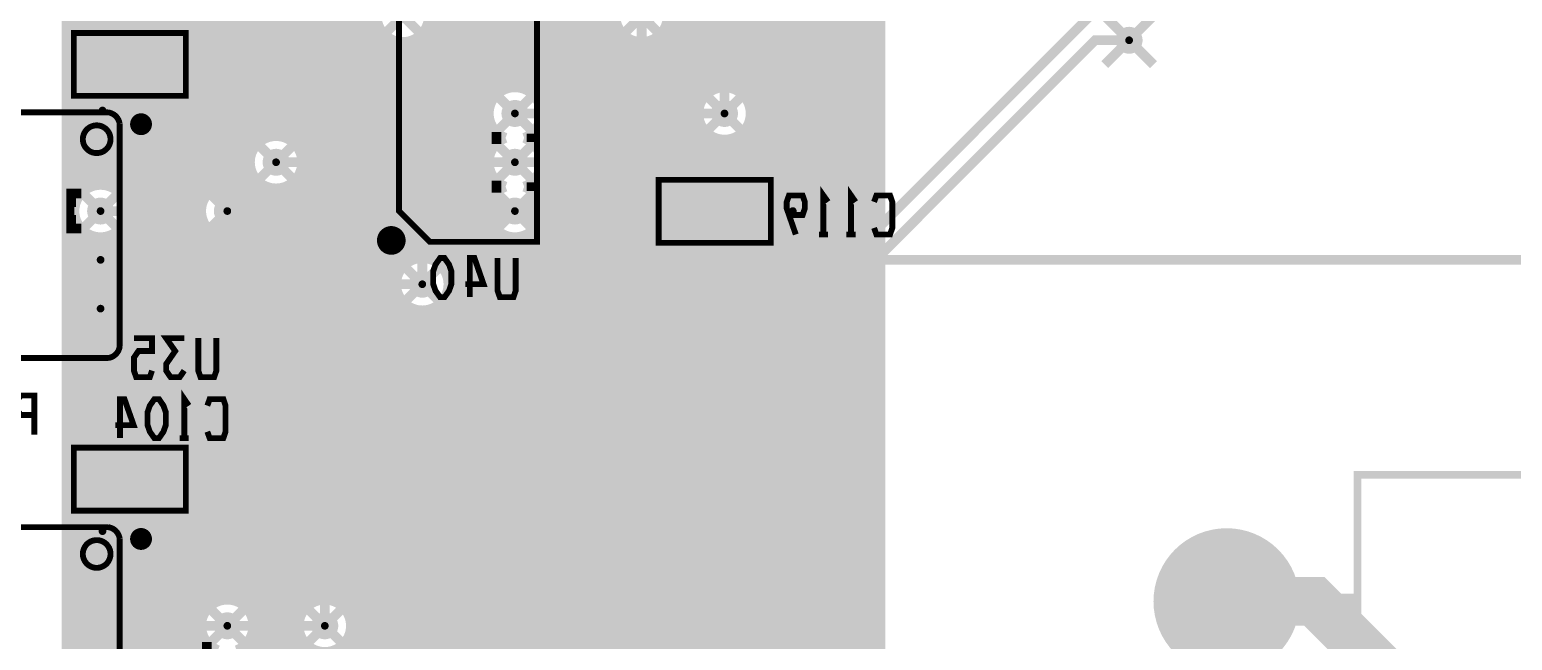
# Model space of a CAD drawing. Extents: x -20 to 155, y -92 to 168.
# Drawn here: x 39.3 to 77.93, y 64.39 to 80.29 of the extents above; entities that cross this region are included whole.
import ezdxf

# ---------------------------------------------------------------- set-up
doc = ezdxf.new("R2010")
doc.units = 0
doc.header["$MEASUREMENT"] = 0
doc.layers.get('0').update_dxf_attribs({"linetype": 'CONTINUOUS'})
for name, color, linetype in [('25-334-1_BOT', 7, 'CONTINUOUS'), ('25-334-1_DRD', 7, 'CONTINUOUS'), ('25-334-1_DRL', 2, 'CONTINUOUS'), ('25-334-1_IN1', 4, 'CONTINUOUS'), ('25-334-1_IN2', 3, 'CONTINUOUS'), ('25-334-1_SMB', 5, 'CONTINUOUS'), ('25-334-1_SMT', 10, 'CONTINUOUS'), ('25-334-1_SPB', 14, 'CONTINUOUS'), ('25-334-1_SSB', 12, 'CONTINUOUS'), ('25-334-1_TOP', 13, 'CONTINUOUS'), ('THRUHOLE_TAP', 7, 'CONTINUOUS')]:
    doc.layers.add(name, color=color, linetype=linetype)

# ---------------------------------------------------------------- blocks, each defined once
blk = doc.blocks.new('RECTANGLE_4')
blk.add_solid([(0.4064, 0.4826), (0.4064, -0.4826), (-0.4064, 0.4826), (-0.4064, -0.4826)])
blk = doc.blocks.new('ROUND_27')
at = {"const_width": 1.905}
blk.add_lwpolyline([(-0.9525, 0, 1), (0.9525, 0, 1)], format="xyb", close=True, dxfattribs=at)
blk = doc.blocks.new('ROUND_39')
at = {"const_width": 0.35052}
blk.add_lwpolyline([(-0.17526, 0, 1), (0.17526, 0, 1)], format="xyb", close=True, dxfattribs=at)
blk = doc.blocks.new('ROUND_42')
at = {"const_width": 0.35052}
blk.add_lwpolyline([(-0.17526, 0, 1), (0.17526, 0, 1)], format="xyb", close=True, dxfattribs=at)
blk = doc.blocks.new('OBLONG_63')
at = {"const_width": 0.65024}
blk.add_lwpolyline([(0.50038, 0), (-0.50038, 0)], dxfattribs=at)
at = {"const_width": 0.32512}
for points in [[(-0.66294, 0, 1), (-0.33782, 0, 1)], [(0.33782, 0, 1), (0.66294, 0, 1)]]:
    blk.add_lwpolyline(points, format="xyb", close=True, dxfattribs=at)
blk = doc.blocks.new('RECTANGLE_66')
blk.add_solid([(0.72517, 0.32512), (0.72517, -0.32512), (-0.72517, 0.32512), (-0.72517, -0.32512)])
blk = doc.blocks.new('ROUND_75')
at = {"const_width": 0.54991}
blk.add_lwpolyline([(-0.274954, 0, 1), (0.274954, 0, 1)], format="xyb", close=True, dxfattribs=at)
blk = doc.blocks.new('ROUND_84')
at = {"const_width": 0.10033}
blk.add_lwpolyline([(-0.050164, 0, 1), (0.050164, 0, 1)], format="xyb", close=True, dxfattribs=at)
blk = doc.blocks.new('ROUND_85')
at = {"const_width": 0.10033}
blk.add_lwpolyline([(-0.050164, 0, 1), (0.050164, 0, 1)], format="xyb", close=True, dxfattribs=at)
blk = doc.blocks.new('ROUND_38')
at = {"const_width": 0.35052}
blk.add_lwpolyline([(-0.17526, 0, 1), (0.17526, 0, 1)], format="xyb", close=True, dxfattribs=at)
blk = doc.blocks.new('ROUND_35')
at = {"const_width": 0.10033}
blk.add_lwpolyline([(-0.050164, 0, 1), (0.050164, 0, 1)], format="xyb", close=True, dxfattribs=at)

msp = doc.modelspace()

# ---------------------------------------------------------------- linework, layer by layer
at = {"layer": '25-334-1_BOT'}
for points, const_width in [([(56.4388, 99.06), (57.4548, 100.076), (58.42, 100.076), (58.674, 99.822), (58.674, 85.852), (57.404, 84.582), (57.404, 78.105)], 0.254), ([(47.625, 75.565), (48.387, 75.565), (49.784, 76.962), (49.784, 83.312), (51.562, 85.09), (51.562, 91.948), (53.0479, 93.4339), (54.22392, 93.4339)], 0.254), ([(55.245, 45.29074), (55.245, 46.99), (53.848, 48.387), (53.848, 52.197), (57.15, 55.499), (57.15, 70.866), (67.945, 81.661), (67.945, 92.6338)], 0.254), ([(42.6212, 79.375), (44.45, 79.375), (44.45, 89.535), (42.545, 89.535)], 0.635), ([(56.4388, 89.535), (56.4388, 86.741), (56.4388, 75.565)], 0.635), ([(47.625, 78.105), (46.355, 78.105), (45.72, 78.74), (45.72, 88.265)], 0.254), ([(56.4388, 75.565), (56.4388, 86.741), (56.388, 86.6902), (56.388, 86.741)], 0.635), ([(46.736, 85.725), (46.355, 85.344), (46.355, 79.629), (46.609, 79.375), (47.625, 79.375)], 0.254), ([(49.53, 73.66), (49.53, 74.422), (50.546, 75.438), (50.546, 82.042)], 0.254), ([(53.721, 76.835), (54.483, 76.835), (55.245, 77.597), (55.245, 80.645), (53.721, 80.645)], 0.254), ([(61.595, 51.9938), (62.611, 53.0098), (62.611, 53.848), (58.039, 58.42), (58.039, 70.993), (67.056, 80.01), (67.945, 80.01)], 0.254), ([(41.1988, 79.375), (41.1988, 78.1812)], 0.635), ([(41.1988, 78.1812), (41.1988, 79.375)], 0.635), ([(42.6212, 79.375), (42.6212, 76.9112), (42.545, 76.835)], 0.635), ([(53.721, 79.375), (51.689, 79.375), (51.181, 78.867), (51.181, 74.168), (46.99, 69.977), (46.99, 64.77)], 0.254), ([(51.943, 78.105), (53.721, 78.105)], 0.254), ([(42.545, 76.835), (44.323, 76.835), (44.45, 76.708), (44.45, 75.565), (44.45, 68.58), (42.6212, 68.58)], 0.635), ([(45.72, 76.835), (47.625, 76.835)], 0.254), ([(53.721, 76.835), (51.943, 76.835)], 0.254), ([(44.45, 75.565), (44.45, 68.58), (42.6212, 68.58)], 0.635), ([(53.721, 75.565), (51.943, 75.565)], 0.635), ([(56.4388, 75.565), (53.721, 75.565)], 0.635), ([(42.545, 75.565), (41.148, 75.565)], 0.254), ([(59.182, 75.565), (57.8612, 75.565)], 0.254), ([(42.545, 74.295), (41.148, 74.295)], 0.635), ([(41.148, 74.295), (42.545, 74.295)], 0.635), ([(41.148, 73.025), (42.545, 73.025)], 0.635), ([(41.148, 73.025), (42.545, 73.025)], 0.635), ([(41.1988, 67.2338), (41.1988, 68.58)], 0.635), ([(41.1988, 68.58), (41.1988, 67.2338)], 0.635), ([(42.6212, 68.58), (42.6212, 66.1162), (42.545, 66.04)], 0.635), ([(42.545, 66.04), (45.7962, 66.04), (45.7962, 59.055)], 0.635), ([(74.295, 58.801), (74.295, 63.881), (72.771, 65.405), (70.485, 65.405)], 1.27), ([(44.45, 64.77), (42.545, 64.77)], 0.254)]:
    msp.add_lwpolyline(points, dxfattribs=dict(at, const_width=const_width))
at = {"layer": '25-334-1_DRD', "const_width": 0.254}
for points in [[(49.657, 81.28), (48.387, 80.01)], [(49.657, 80.01), (48.387, 81.28)], [(55.88, 81.28), (54.61, 80.01)], [(55.88, 80.01), (54.61, 81.28)], [(68.58, 80.645), (67.31, 79.375)], [(68.58, 79.375), (67.31, 80.645)], [(41.8338, 78.8162), (40.5638, 77.5462)], [(41.8338, 77.5462), (40.5638, 78.8162)], [(41.8338, 78.8162), (40.5638, 77.5462)], [(41.8338, 77.5462), (40.5638, 78.8162)], [(52.578, 78.74), (51.308, 77.47)], [(52.578, 77.47), (51.308, 78.74)], [(58.039, 78.74), (56.769, 77.47)], [(58.039, 77.47), (56.769, 78.74)], [(46.355, 77.47), (45.085, 76.2)], [(46.355, 76.2), (45.085, 77.47)], [(52.578, 77.47), (51.308, 76.2)], [(52.578, 76.2), (51.308, 77.47)], [(41.783, 76.2), (40.513, 74.93)], [(41.783, 74.93), (40.513, 76.2)], [(45.085, 76.2), (43.815, 74.93)], [(45.085, 74.93), (43.815, 76.2)], [(52.578, 76.2), (51.308, 74.93)], [(52.578, 74.93), (51.308, 76.2)], [(59.817, 76.2), (58.547, 74.93)], [(59.817, 74.93), (58.547, 76.2)], [(41.783, 74.93), (40.513, 73.66)], [(41.783, 73.66), (40.513, 74.93)], [(41.783, 74.93), (40.513, 73.66)], [(41.783, 73.66), (40.513, 74.93)], [(50.165, 74.295), (48.895, 73.025)], [(50.165, 73.025), (48.895, 74.295)], [(41.783, 73.66), (40.513, 72.39)], [(41.783, 72.39), (40.513, 73.66)], [(41.783, 73.66), (40.513, 72.39)], [(41.783, 72.39), (40.513, 73.66)], [(41.8338, 67.8688), (40.5638, 66.5988)], [(41.8338, 66.5988), (40.5638, 67.8688)], [(41.8338, 67.8688), (40.5638, 66.5988)], [(41.8338, 66.5988), (40.5638, 67.8688)], [(69.85, 66.04), (69.85, 64.77)], [(71.12, 66.04), (69.85, 66.04)], [(71.12, 66.04), (69.85, 64.77)], [(71.12, 64.77), (69.85, 66.04)], [(71.12, 64.77), (71.12, 66.04)], [(45.085, 65.405), (43.815, 64.135)], [(45.085, 64.135), (43.815, 65.405)], [(47.625, 65.405), (46.355, 64.135)], [(47.625, 64.135), (46.355, 65.405)], [(69.85, 64.77), (71.12, 64.77)]]:
    msp.add_lwpolyline(points, dxfattribs=at)
at = {"layer": '25-334-1_IN2', "const_width": 0.254}
for points in [[(41.8592, 149.733), (41.8592, 51.943)], [(42.0878, 149.733), (42.0878, 51.943)], [(42.3164, 149.733), (42.3164, 51.943)], [(43.9166, 149.733), (43.9166, 75.98664)], [(44.1452, 149.733), (44.1452, 76.17206)], [(44.3738, 149.733), (44.3738, 76.24064)], [(44.6024, 149.733), (44.6024, 76.22794)], [(47.8028, 149.733), (47.8028, 56.77408)], [(48.0314, 149.733), (48.0314, 51.943)], [(48.26, 149.733), (48.26, 51.943)], [(44.831, 145.17116), (44.831, 76.12888)], [(42.545, 126.75616), (42.545, 51.943)], [(40.259, 126.43612), (40.259, 51.943)], [(42.7736, 126.4539), (42.7736, 51.943)], [(43.0022, 126.34214), (43.0022, 51.943)], [(43.2308, 126.32182), (43.2308, 51.943)], [(43.4594, 126.38024), (43.4594, 51.943)], [(43.688, 126.54788), (43.688, 51.943)], [(51.2318, 123.81484), (51.2318, 51.943)], [(58.547, 123.78182), (58.547, 56.54802)], [(53.0606, 122.5169), (53.0606, 51.943)], [(60.3758, 121.69902), (60.3758, 47.1932)], [(60.6044, 121.46788), (60.6044, 46.9646)], [(60.833, 121.37898), (60.833, 46.736)], [(61.0616, 121.3739), (61.0616, 46.5074)], [(61.2902, 115.68938), (61.2902, 46.2788)], [(57.1754, 113.74374), (57.1754, 78.74508)], [(57.404, 113.48212), (57.404, 78.78572)], [(58.3184, 113.62436), (58.3184, 56.55056)], [(57.6326, 113.38306), (57.6326, 78.74508)], [(57.8612, 113.37036), (57.8612, 78.60792)], [(58.0898, 113.43894), (58.0898, 56.47436)], [(53.2892, 110.57636), (53.2892, 51.943)], [(53.5178, 110.20044), (53.5178, 51.943)], [(53.7464, 109.98454), (53.7464, 51.943)], [(53.975, 109.8423), (53.975, 51.943)], [(54.2036, 109.7534), (54.2036, 51.943)], [(54.4322, 109.70514), (54.4322, 51.943)], [(60.1472, 107.60202), (60.1472, 47.4218)], [(47.5742, 96.93402), (47.5742, 65.11798)], [(52.832, 90.98788), (52.832, 51.943)], [(40.4876, 88.10244), (40.4876, 75.72502)], [(45.0596, 88.10244), (45.0596, 76.99502)], [(40.7162, 87.73922), (40.7162, 76.09078)], [(40.9448, 87.61476), (40.9448, 76.2127)], [(41.1734, 87.58428), (41.1734, 76.24318)], [(41.402, 87.63508), (41.402, 76.19492)], [(41.6306, 87.78494), (41.6306, 76.04252)], [(45.2882, 87.73922), (45.2882, 77.36078)], [(45.5168, 87.61476), (45.5168, 77.4827)], [(45.7454, 87.58428), (45.7454, 77.51318)], [(45.974, 87.63508), (45.974, 77.46492)], [(56.0324, 86.16188), (56.0324, 49.911)], [(56.261, 86.07298), (56.261, 49.911)], [(56.4896, 86.0679), (56.4896, 49.911)], [(56.7182, 86.14664), (56.7182, 49.911)], [(56.9468, 86.35238), (56.9468, 78.60792)], [(46.2026, 85.30336), (46.2026, 77.31252)], [(47.3456, 85.42274), (47.3456, 65.34912)], [(46.4312, 85.11794), (46.4312, 65.15608)], [(46.6598, 85.04936), (46.6598, 65.36436)], [(46.8884, 85.06206), (46.8884, 65.44056)], [(47.117, 85.16112), (47.117, 65.43802)], [(49.8602, 85.07476), (49.8602, 74.25436)], [(61.468, 81.915), (61.468, 53.213)], [(50.0888, 81.53908), (50.0888, 74.04608)], [(50.3174, 81.40192), (50.3174, 51.943)], [(50.7746, 81.40192), (50.7746, 51.943)], [(51.0032, 81.53908), (51.0032, 51.943)], [(51.4604, 81.73974), (51.4604, 78.58252)], [(51.689, 81.47812), (51.689, 78.73492)], [(52.3748, 81.43494), (52.3748, 78.63078)], [(52.6034, 81.62036), (52.6034, 78.26502)], [(58.7756, 81.75244), (58.7756, 56.45912)], [(59.0042, 81.38922), (59.0042, 56.22798)], [(59.9186, 81.43494), (59.9186, 47.6504)], [(50.546, 81.36128), (50.546, 51.943)], [(51.9176, 81.37906), (51.9176, 78.78318)], [(52.1462, 81.36636), (52.1462, 78.7527)], [(59.2328, 81.26476), (59.2328, 51.18608)], [(59.4614, 81.23428), (59.4614, 48.1076)], [(59.69, 81.28508), (59.69, 47.879)], [(48.40224, 80.3656), (40.259, 80.3656)], [(48.4886, 80.22336), (48.4886, 51.943)], [(49.6316, 80.34274), (49.6316, 74.33056)], [(54.62524, 80.3656), (49.64176, 80.3656)], [(54.6608, 80.29702), (54.6608, 51.943)], [(55.8038, 80.25638), (55.8038, 49.911)], [(61.468, 80.3656), (55.86476, 80.3656)], [(48.56988, 80.137), (40.259, 80.137)], [(61.468, 79.9084), (40.259, 79.9084)], [(48.7172, 80.03794), (48.7172, 51.943)], [(48.9458, 79.96936), (48.9458, 74.00798)], [(49.1744, 79.98206), (49.1744, 74.23912)], [(49.403, 80.08112), (49.403, 74.32802)], [(54.79288, 80.137), (49.47412, 80.137)], [(54.8894, 80.06588), (54.8894, 49.911)], [(55.118, 79.97698), (55.118, 49.911)], [(55.3466, 79.9719), (55.3466, 49.911)], [(55.5752, 80.05064), (55.5752, 49.911)], [(61.468, 80.137), (55.69712, 80.137)], [(61.468, 79.6798), (40.259, 79.6798)], [(61.468, 79.4512), (40.259, 79.4512)], [(61.468, 79.2226), (40.259, 79.2226)], [(61.468, 78.994), (40.259, 78.994)], [(51.78044, 78.7654), (40.259, 78.7654)], [(57.24144, 78.7654), (52.10302, 78.7654)], [(61.468, 78.7654), (57.56402, 78.7654)], [(51.41722, 78.5368), (40.259, 78.5368)], [(51.29276, 78.3082), (40.259, 78.3082)], [(56.87822, 78.5368), (52.46878, 78.5368)], [(56.75376, 78.3082), (52.5907, 78.3082)], [(61.468, 78.5368), (57.92978, 78.5368)], [(61.468, 78.3082), (58.0517, 78.3082)], [(51.26228, 78.0796), (40.259, 78.0796)], [(52.6034, 77.94244), (52.6034, 76.99502)], [(56.72328, 78.0796), (52.62118, 78.0796)], [(61.468, 78.0796), (58.08218, 78.0796)], [(51.31308, 77.851), (40.259, 77.851)], [(51.46294, 77.6224), (40.259, 77.6224)], [(51.4604, 77.62494), (51.4604, 77.31252)], [(52.3748, 77.57922), (52.3748, 77.36078)], [(56.92394, 77.6224), (52.42052, 77.6224)], [(56.77408, 77.851), (52.57292, 77.851)], [(56.9468, 77.60208), (56.9468, 49.911)], [(57.8612, 77.60208), (57.8612, 56.26608)], [(61.468, 77.6224), (57.88152, 77.6224)], [(61.468, 77.851), (58.03392, 77.851)], [(45.33138, 77.3938), (40.259, 77.3938)], [(45.12564, 77.1652), (40.259, 77.1652)], [(51.55438, 77.3938), (46.10608, 77.3938)], [(51.34864, 77.1652), (46.31436, 77.1652)], [(61.468, 77.3938), (52.32908, 77.3938)], [(61.468, 77.1652), (52.53736, 77.1652)], [(57.1754, 77.46492), (57.1754, 49.911)], [(57.404, 77.42428), (57.404, 49.911)], [(57.6326, 77.46492), (57.6326, 49.911)], [(45.0469, 76.9366), (40.259, 76.9366)], [(51.2699, 76.9366), (46.39056, 76.9366)], [(61.468, 76.9366), (52.61356, 76.9366)], [(45.05198, 76.708), (40.259, 76.708)], [(45.14088, 76.4794), (40.259, 76.4794)], [(45.0596, 76.67244), (45.0596, 75.86472)], [(51.36388, 76.4794), (46.29912, 76.4794)], [(51.27498, 76.708), (46.38802, 76.708)], [(61.468, 76.4794), (52.52212, 76.4794)], [(52.6034, 76.67244), (52.6034, 75.72502)], [(61.468, 76.708), (52.61102, 76.708)], [(45.37202, 76.2508), (40.259, 76.2508)], [(40.64508, 76.0222), (40.259, 76.0222)], [(43.94708, 76.0222), (41.65092, 76.0222)], [(51.44008, 76.0222), (44.95292, 76.0222)], [(45.2882, 76.30922), (45.2882, 51.943)], [(45.5168, 76.18476), (45.5168, 51.943)], [(45.7454, 76.15428), (45.7454, 51.943)], [(45.974, 76.20508), (45.974, 51.943)], [(51.59502, 76.2508), (46.06798, 76.2508)], [(46.2026, 76.35494), (46.2026, 51.943)], [(51.4604, 76.35494), (51.4604, 76.04252)], [(61.468, 76.2508), (52.29098, 76.2508)], [(52.3748, 76.30922), (52.3748, 76.09078)], [(61.468, 76.0222), (52.44592, 76.0222)], [(40.50792, 75.7936), (40.259, 75.7936)], [(43.80992, 75.7936), (41.78808, 75.7936)], [(51.30292, 75.7936), (45.09008, 75.7936)], [(61.468, 75.7936), (52.58308, 75.7936)], [(40.46728, 75.565), (40.259, 75.565)], [(40.50792, 75.3364), (40.259, 75.3364)], [(40.4876, 75.40244), (40.4876, 51.943)], [(43.80992, 75.3364), (41.78808, 75.3364)], [(43.76928, 75.565), (41.82872, 75.565)], [(45.0596, 75.26274), (45.0596, 65.06972)], [(51.30292, 75.3364), (45.09008, 75.3364)], [(51.26228, 75.565), (45.13072, 75.565)], [(61.468, 75.3364), (52.58308, 75.3364)], [(52.6034, 75.40244), (52.6034, 51.943)], [(61.468, 75.565), (52.62372, 75.565)], [(40.64508, 75.1078), (40.259, 75.1078)], [(61.468, 74.8792), (40.259, 74.8792)], [(40.7162, 75.03922), (40.7162, 51.943)], [(40.9448, 74.91476), (40.9448, 51.943)], [(41.1734, 74.88428), (41.1734, 51.943)], [(41.402, 74.93508), (41.402, 51.943)], [(41.6306, 75.08494), (41.6306, 51.943)], [(43.94708, 75.1078), (41.65092, 75.1078)], [(43.9166, 75.14336), (43.9166, 65.19164)], [(44.1452, 74.95794), (44.1452, 65.37706)], [(44.3738, 74.88936), (44.3738, 65.44564)], [(44.6024, 74.90206), (44.6024, 65.43294)], [(44.831, 75.00112), (44.831, 65.33388)], [(51.44008, 75.1078), (44.95292, 75.1078)], [(51.4604, 75.08494), (51.4604, 51.943)], [(51.689, 74.93508), (51.689, 51.943)], [(51.9176, 74.88428), (51.9176, 51.943)], [(52.1462, 74.91476), (52.1462, 51.943)], [(52.3748, 75.03922), (52.3748, 51.943)], [(61.468, 75.1078), (52.44592, 75.1078)], [(61.468, 74.6506), (40.259, 74.6506)], [(61.468, 74.422), (40.259, 74.422)], [(49.10836, 74.1934), (40.259, 74.1934)], [(61.468, 74.1934), (49.95164, 74.1934)], [(48.92294, 73.9648), (40.259, 73.9648)], [(48.85436, 73.7362), (40.259, 73.7362)], [(61.468, 73.9648), (50.13706, 73.9648)], [(61.468, 73.7362), (50.20564, 73.7362)], [(48.86706, 73.5076), (40.259, 73.5076)], [(48.96612, 73.279), (40.259, 73.279)], [(48.9458, 73.31202), (48.9458, 51.943)], [(50.0888, 73.27138), (50.0888, 51.943)], [(61.468, 73.279), (50.09388, 73.279)], [(61.468, 73.5076), (50.19294, 73.5076)], [(49.22774, 73.0504), (40.259, 73.0504)], [(49.1744, 73.08088), (49.1744, 51.943)], [(49.403, 72.99198), (49.403, 51.943)], [(49.6316, 72.9869), (49.6316, 51.943)], [(61.468, 73.0504), (49.82972, 73.0504)], [(49.8602, 73.06564), (49.8602, 51.943)], [(61.468, 72.8218), (40.259, 72.8218)], [(61.468, 72.5932), (40.259, 72.5932)], [(61.468, 72.3646), (40.259, 72.3646)], [(61.468, 72.136), (40.259, 72.136)], [(61.468, 71.9074), (40.259, 71.9074)], [(61.468, 71.6788), (40.259, 71.6788)], [(61.468, 71.4502), (40.259, 71.4502)], [(61.468, 71.2216), (40.259, 71.2216)], [(61.468, 70.993), (40.259, 70.993)], [(61.468, 70.7644), (40.259, 70.7644)], [(61.468, 70.5358), (40.259, 70.5358)], [(61.468, 70.3072), (40.259, 70.3072)], [(61.468, 70.0786), (40.259, 70.0786)], [(61.468, 69.85), (40.259, 69.85)], [(61.468, 69.6214), (40.259, 69.6214)], [(61.468, 69.3928), (40.259, 69.3928)], [(61.468, 69.1642), (40.259, 69.1642)], [(61.468, 68.9356), (40.259, 68.9356)], [(61.468, 68.707), (40.259, 68.707)], [(61.468, 68.4784), (40.259, 68.4784)], [(61.468, 68.2498), (40.259, 68.2498)], [(61.468, 68.0212), (40.259, 68.0212)], [(61.468, 67.7926), (40.259, 67.7926)], [(61.468, 67.564), (40.259, 67.564)], [(61.468, 67.3354), (40.259, 67.3354)], [(61.468, 67.1068), (40.259, 67.1068)], [(61.468, 66.8782), (40.259, 66.8782)], [(61.468, 66.6496), (40.259, 66.6496)], [(61.468, 66.421), (40.259, 66.421)], [(61.468, 66.1924), (40.259, 66.1924)], [(61.468, 65.9638), (40.259, 65.9638)], [(61.468, 65.7352), (40.259, 65.7352)], [(61.468, 65.5066), (40.259, 65.5066)], [(43.99788, 65.278), (40.259, 65.278)], [(46.53788, 65.278), (44.90212, 65.278)], [(61.468, 65.278), (47.44212, 65.278)], [(43.83024, 65.0494), (40.259, 65.0494)], [(43.77182, 64.8208), (40.259, 64.8208)], [(46.37024, 65.0494), (45.06976, 65.0494)], [(46.31182, 64.8208), (45.12818, 64.8208)], [(61.468, 65.0494), (47.60976, 65.0494)], [(61.468, 64.8208), (47.66818, 64.8208)], [(43.79214, 64.5922), (40.259, 64.5922)], [(45.0596, 64.46774), (45.0596, 63.79972)], [(46.33214, 64.5922), (45.10532, 64.5922)], [(47.5742, 64.42202), (47.5742, 56.98236)], [(61.468, 64.5922), (47.64532, 64.5922)], [(43.9039, 64.3636), (40.259, 64.3636)], [(43.9166, 64.34836), (43.9166, 63.92164)], [(46.4439, 64.3636), (44.99356, 64.3636)], [(46.4312, 64.38138), (46.4312, 51.943)], [(61.468, 64.3636), (47.53356, 64.3636)]]:
    msp.add_lwpolyline(points, dxfattribs=at)
for points in [[(48.34128, 80.645, 0.4142136), (49.022, 79.96428)], [(49.022, 79.96428, 0.4142136), (49.70272, 80.645)], [(54.56428, 80.645, 0.4142136), (55.245, 79.96428)], [(55.245, 79.96428, 0.4142136), (55.92572, 80.645)], [(51.943, 78.78572, 0.4142136), (51.26228, 78.105)], [(52.62372, 78.105, 0.4142136), (51.943, 78.78572)], [(57.404, 78.78572, 0.4142136), (56.72328, 78.105)], [(58.08472, 78.105, 0.4142136), (57.404, 78.78572)], [(51.26228, 78.105, 0.3104767), (51.69916, 77.47)], [(52.1843, 77.47, 0.3114339), (52.62118, 78.105)], [(56.72328, 78.105, 0.4142136), (57.404, 77.42428)], [(57.404, 77.42428, 0.4142136), (58.08472, 78.105)], [(45.72, 77.51572, 0.4142136), (45.03928, 76.835)], [(46.40072, 76.835, 0.4142136), (45.72, 77.51572)], [(51.69916, 77.47, 0.3104759), (51.26228, 76.835)], [(52.62372, 76.835, 0.3114344), (52.1843, 77.47)], [(45.03928, 76.835, 0.4142136), (45.72, 76.15428)], [(45.72, 76.15428, 0.4142136), (46.40072, 76.835)], [(51.26228, 76.835, 0.3104767), (51.69916, 76.2)], [(52.1843, 76.2, 0.3114339), (52.62118, 76.835)], [(41.148, 76.24572, 0.4142136), (40.46728, 75.565)], [(41.82872, 75.565, 0.4142136), (41.148, 76.24572)], [(44.45, 76.24572, 0.4142136), (43.76928, 75.565)], [(45.13072, 75.565, 0.4142136), (44.45, 76.24572)], [(51.69916, 76.2, 0.3104759), (51.26228, 75.565)], [(52.62372, 75.565, 0.3114344), (52.1843, 76.2)], [(40.46728, 75.565, 0.4142136), (41.148, 74.88428)], [(41.148, 74.88428, 0.4142136), (41.82872, 75.565)], [(43.76928, 75.565, 0.4142136), (44.45, 74.88428)], [(44.45, 74.88428, 0.4142136), (45.13072, 75.565)], [(51.26228, 75.565, 0.4142136), (51.943, 74.88428)], [(51.943, 74.88428, 0.4142136), (52.62372, 75.565)], [(49.53, 74.34072, 0.4142136), (48.84928, 73.66)], [(50.21072, 73.66, 0.4142136), (49.53, 74.34072)], [(48.84928, 73.66, 0.4142136), (49.53, 72.97928)], [(49.53, 72.97928, 0.4142136), (50.21072, 73.66)], [(44.45, 65.45072, 0.4142136), (43.76928, 64.77)], [(45.13072, 64.77, 0.4142136), (44.45, 65.45072)], [(46.99, 65.45072, 0.4142136), (46.30928, 64.77)], [(47.67072, 64.77, 0.4142136), (46.99, 65.45072)], [(43.76928, 64.77, 0.3104767), (44.20616, 64.135)], [(44.6913, 64.135, 0.3114339), (45.12818, 64.77)], [(46.30928, 64.77, 0.4142136), (46.99, 64.08928)], [(46.99, 64.08928, 0.4142136), (47.67072, 64.77)]]:
    msp.add_lwpolyline(points, format="xyb", dxfattribs=at)
at = {"layer": '25-334-1_SSB'}
for points, const_width in [([(49.9237, 74.7649), (49.72304, 74.7649), (48.92294, 75.565), (48.92294, 83.82), (52.51958, 83.82), (52.51958, 74.7649), (49.9237, 74.7649)], 0.1524), ([(40.4495, 80.2005), (43.3705, 80.2005), (43.3705, 78.5622), (40.4495, 78.5622), (40.4495, 80.2005)], 0.1524), ([(38.0492, 78.13294), (40.64762, 78.13294)], 0.1524), ([(40.64762, 78.13294), (41.34612, 78.13294)], 0.1524), ([(42.32402, 77.99324), (42.07764, 77.99324)], 0.1524), ([(42.09542, 78.0034), (42.09542, 77.64526)], 0.1524), ([(42.23258, 78.03134), (42.23258, 77.61986)], 0.1524), ([(41.64584, 77.83322), (41.64584, 72.03948)], 0.1524), ([(42.40784, 77.85608), (41.99382, 77.85608)], 0.1524), ([(42.3799, 77.71892), (42.02176, 77.71892)], 0.1524), ([(42.36974, 77.94752), (42.36974, 77.70114)], 0.1524), ([(58.6105, 74.7395), (55.6895, 74.7395), (55.6895, 76.3778), (58.6105, 76.3778), (58.6105, 74.7395)], 0.1524), ([(59.97956, 74.9554), (59.97956, 75.9714), (60.09894, 75.80376)], 0.1524), ([(60.70092, 74.9554), (60.70092, 75.9714), (60.81776, 75.80376)], 0.1524), ([(59.08294, 75.4634), (59.43854, 75.4634), (59.49696, 75.63358), (59.49696, 75.80376), (59.43854, 75.9714), (59.08294, 75.9714), (59.02452, 75.80376), (59.02452, 75.63358), (59.26074, 74.9554)], 0.1524), ([(61.30036, 75.12558), (61.36132, 74.9554), (61.71692, 74.9554), (61.77534, 75.12558), (61.77534, 75.80376), (61.71692, 75.9714), (61.36132, 75.9714), (61.30036, 75.80376)], 0.1524), ([(49.0093, 74.8792), (48.43526, 74.8792)], 0.1524), ([(48.92548, 75.01636), (48.51654, 75.01636)], 0.1524), ([(48.5267, 75.02398), (48.5267, 74.57694)], 0.1524), ([(48.66386, 75.09256), (48.66386, 74.50836)], 0.1524), ([(48.80102, 75.08748), (48.80102, 74.51344)], 0.1524), ([(48.93818, 75.0062), (48.93818, 74.59726)], 0.1524), ([(59.86272, 74.9554), (60.09894, 74.9554)], 0.1524), ([(60.58154, 74.9554), (60.81776, 74.9554)], 0.1524), ([(49.01438, 74.74204), (48.43018, 74.74204)], 0.1524), ([(48.9458, 74.60488), (48.49876, 74.60488)], 0.1524), ([(50.10912, 73.32472), (50.2285, 73.49236), (50.28692, 73.66254), (50.28692, 74.00036), (50.2285, 74.17054), (50.10912, 74.34072), (49.99228, 74.34072), (49.8729, 74.17054), (49.81448, 74.00036), (49.81448, 73.66254), (49.8729, 73.49236), (49.99228, 73.32472), (50.10912, 73.32472)], 0.1524), ([(50.65268, 73.66254), (51.12512, 73.66254), (50.8889, 74.34072), (50.76952, 74.34072), (50.76952, 73.32472)], 0.1524), ([(51.49088, 74.34072), (51.49088, 73.49236), (51.5493, 73.32472), (51.9049, 73.32472), (51.96332, 73.49236), (51.96332, 74.34072)], 0.1524), ([(42.48912, 71.4121), (42.4307, 71.24192), (42.0751, 71.24192), (42.01668, 71.4121), (42.01668, 71.74992), (42.13352, 71.9201), (42.48912, 71.9201), (42.48912, 72.25792), (42.01668, 72.25792)], 0.1524), ([(43.32732, 71.4121), (43.21048, 71.24192), (42.97172, 71.24192), (42.85488, 71.4121), (42.85488, 71.57974), (43.0911, 71.9201), (42.85488, 72.25792), (43.32732, 72.25792)], 0.1524), ([(43.69308, 72.25792), (43.69308, 71.4121), (43.7515, 71.24192), (44.1071, 71.24192), (44.16552, 71.4121), (44.16552, 72.25792)], 0.1524), ([(41.34612, 71.73976), (38.0492, 71.73976)], 0.1524), ([(39.42334, 70.2564), (39.06774, 70.2564), (38.94836, 70.42658), (38.94836, 70.59676), (39.06774, 70.7644), (39.42334, 70.7644), (39.42334, 69.7484)], 0.1524), ([(41.53408, 69.99224), (42.00906, 69.99224), (41.7703, 70.67042), (41.65346, 70.67042), (41.65346, 69.65442)], 0.1524), ([(42.66946, 69.65442), (42.7863, 69.82206), (42.84726, 69.99224), (42.84726, 70.33006), (42.7863, 70.50024), (42.66946, 70.67042), (42.55008, 70.67042), (42.4307, 70.50024), (42.37228, 70.33006), (42.37228, 69.99224), (42.4307, 69.82206), (42.55008, 69.65442), (42.66946, 69.65442)], 0.1524), ([(43.32986, 69.65442), (43.32986, 70.67042), (43.4467, 70.50024)], 0.1524), ([(43.9293, 69.82206), (43.99026, 69.65442), (44.34586, 69.65442), (44.40428, 69.82206), (44.40428, 70.50024), (44.34586, 70.67042), (43.99026, 70.67042), (43.9293, 70.50024)], 0.1524), ([(43.21048, 69.65442), (43.4467, 69.65442)], 0.1524), ([(40.4495, 69.4055), (43.3705, 69.4055), (43.3705, 67.7672), (40.4495, 67.7672), (40.4495, 69.4055)], 0.1524), ([(73.89368, 68.70192), (92.47632, 68.70192), (92.47632, 62.10808), (73.89368, 62.10808), (73.89368, 68.70192)], 0.20066), ([(38.0492, 67.33794), (40.64762, 67.33794)], 0.1524), ([(40.64762, 67.33794), (41.34612, 67.33794)], 0.1524), ([(42.32402, 67.19824), (42.07764, 67.19824)], 0.1524), ([(42.09542, 67.2084), (42.09542, 66.85026)], 0.1524), ([(42.23258, 67.23634), (42.23258, 66.82486)], 0.1524), ([(42.36974, 67.15252), (42.36974, 66.90614)], 0.1524), ([(41.64584, 67.03822), (41.64584, 61.24448)], 0.1524), ([(42.40784, 67.06108), (41.99382, 67.06108)], 0.1524), ([(42.3799, 66.92392), (42.02176, 66.92392)], 0.1524), ([(70.29704, 65.405), (73.79462, 65.405)], 0.39878)]:
    msp.add_lwpolyline(points, dxfattribs=dict(at, const_width=const_width))
at = {"layer": '25-334-1_SSB', "const_width": 0.1524}
for points in [[(41.64584, 77.83322, 0.3338965), (41.34612, 78.13294)], [(42.2021, 78.03388, 0.4142136), (41.99382, 77.8256)], [(42.41038, 77.8256, 0.4142136), (42.2021, 78.03388)], [(41.0464, 77.79512, 0.4142136), (40.68572, 77.43444)], [(41.40708, 77.43444, 0.4142136), (41.0464, 77.79512)], [(41.99382, 77.8256, 0.4142136), (42.2021, 77.61732)], [(42.2021, 77.61732, 0.4142136), (42.41038, 77.8256)], [(40.68572, 77.43444, 0.4142136), (41.0464, 77.07376)], [(41.0464, 77.07376, 0.4142136), (41.40708, 77.43444)], [(48.72228, 75.09764, 0.4142136), (48.4251, 74.80046)], [(49.01946, 74.80046, 0.4142136), (48.72228, 75.09764)], [(48.4251, 74.80046, 0.4142136), (48.72228, 74.50328)], [(48.72228, 74.50328, 0.4142136), (49.01946, 74.80046)], [(41.34612, 71.73976, 0.3322068), (41.64584, 72.03948)], [(41.64584, 67.03822, 0.3338965), (41.34612, 67.33794)], [(42.2021, 67.23888, 0.4142136), (41.99382, 67.0306)], [(42.41038, 67.0306, 0.4142136), (42.2021, 67.23888)], [(41.0464, 67.00012, 0.4142136), (40.68572, 66.63944)], [(41.40708, 66.63944, 0.4142136), (41.0464, 67.00012)], [(41.99382, 67.0306, 0.4142136), (42.2021, 66.82232)], [(42.2021, 66.82232, 0.4142136), (42.41038, 67.0306)], [(40.68572, 66.63944, 0.4142136), (41.0464, 66.27876)], [(41.0464, 66.27876, 0.4142136), (41.40708, 66.63944)]]:
    msp.add_lwpolyline(points, format="xyb", dxfattribs=at)
at = {"layer": '25-334-1_TOP'}
for points, const_width in [([(67.945, 80.01), (68.58, 80.645), (97.536, 80.645), (102.87, 75.311), (104.521, 75.311), (105.85704, 76.64704), (129.09804, 76.64704)], 0.254), ([(57.404, 78.105), (51.943, 78.105)], 0.254), ([(51.943, 76.835), (45.72, 76.835)], 0.254), ([(51.943, 75.565), (44.45, 75.565)], 0.635), ([(41.148, 75.565), (42.799, 75.565), (44.704, 73.66), (49.53, 73.66)], 0.254), ([(104.013, 74.295), (57.785, 74.295), (46.99, 63.5), (44.45, 63.5)], 0.254), ([(46.99, 64.77), (44.45, 64.77)], 0.254)]:
    msp.add_lwpolyline(points, dxfattribs=dict(at, const_width=const_width))

# ---------------------------------------------------------------- block references
at = {"layer": '25-334-1_BOT'}
for name, p in [('ROUND_39', (67.945, 80.01)), ('RECTANGLE_4', (41.1988, 79.375)), ('RECTANGLE_4', (42.6212, 79.375)), ('OBLONG_63', (47.625, 79.375)), ('OBLONG_63', (53.721, 79.375)), ('ROUND_42', (41.1988, 78.1812)), ('OBLONG_63', (47.625, 78.105)), ('ROUND_39', (51.943, 78.105)), ('OBLONG_63', (53.721, 78.105)), ('ROUND_39', (57.404, 78.105)), ('RECTANGLE_66', (42.545, 76.835)), ('ROUND_39', (45.72, 76.835)), ('OBLONG_63', (47.625, 76.835)), ('ROUND_39', (51.943, 76.835)), ('OBLONG_63', (53.721, 76.835)), ('ROUND_39', (41.148, 75.565)), ('RECTANGLE_66', (42.545, 75.565)), ('ROUND_39', (44.45, 75.565)), ('OBLONG_63', (47.625, 75.565)), ('ROUND_39', (51.943, 75.565)), ('OBLONG_63', (53.721, 75.565)), ('RECTANGLE_4', (56.4388, 75.565)), ('RECTANGLE_4', (57.8612, 75.565)), ('ROUND_39', (59.182, 75.565)), ('ROUND_42', (41.148, 74.295)), ('RECTANGLE_66', (42.545, 74.295)), ('ROUND_39', (49.53, 73.66)), ('ROUND_39', (41.148, 73.025)), ('RECTANGLE_66', (42.545, 73.025)), ('RECTANGLE_4', (41.1988, 68.58)), ('RECTANGLE_4', (42.6212, 68.58)), ('ROUND_39', (41.1988, 67.2338)), ('ROUND_27', (70.485, 65.405)), ('RECTANGLE_66', (42.545, 66.04)), ('RECTANGLE_66', (42.545, 64.77)), ('ROUND_39', (44.45, 64.77)), ('ROUND_39', (46.99, 64.77))]:
    msp.add_blockref(name, p, dxfattribs=at)
at = {"layer": '25-334-1_DRL'}
for name, p in [('ROUND_84', (67.945, 80.01)), ('ROUND_85', (41.1988, 78.1812)), ('ROUND_84', (51.943, 78.105)), ('ROUND_84', (57.404, 78.105)), ('ROUND_85', (45.72, 76.835)), ('ROUND_85', (51.943, 76.835)), ('ROUND_84', (41.148, 75.565)), ('ROUND_85', (44.45, 75.565)), ('ROUND_85', (51.943, 75.565)), ('ROUND_85', (59.182, 75.565)), ('ROUND_85', (41.148, 74.295)), ('ROUND_84', (49.53, 73.66)), ('ROUND_85', (41.148, 73.025)), ('ROUND_85', (41.1988, 67.2338)), ('ROUND_75', (70.485, 65.405)), ('ROUND_84', (44.45, 64.77)), ('ROUND_84', (46.99, 64.77))]:
    msp.add_blockref(name, p, dxfattribs=at)
at = {"layer": '25-334-1_IN1'}
for name, p in [('ROUND_38', (67.945, 80.01)), ('ROUND_42', (41.1988, 78.1812)), ('ROUND_38', (51.943, 78.105)), ('ROUND_38', (57.404, 78.105)), ('ROUND_42', (45.72, 76.835)), ('ROUND_42', (51.943, 76.835)), ('ROUND_38', (41.148, 75.565)), ('ROUND_42', (44.45, 75.565)), ('ROUND_42', (51.943, 75.565)), ('ROUND_42', (59.182, 75.565)), ('ROUND_42', (41.148, 74.295)), ('ROUND_38', (49.53, 73.66)), ('ROUND_42', (41.148, 73.025)), ('ROUND_42', (41.1988, 67.2338)), ('ROUND_27', (70.485, 65.405)), ('ROUND_38', (44.45, 64.77)), ('ROUND_38', (46.99, 64.77))]:
    msp.add_blockref(name, p, dxfattribs=at)
at = {"layer": '25-334-1_IN2'}
for name, p in [('ROUND_38', (67.945, 80.01)), ('ROUND_42', (41.1988, 78.1812)), ('ROUND_38', (51.943, 78.105)), ('ROUND_38', (57.404, 78.105)), ('ROUND_42', (45.72, 76.835)), ('ROUND_42', (51.943, 76.835)), ('ROUND_38', (41.148, 75.565)), ('ROUND_42', (44.45, 75.565)), ('ROUND_42', (51.943, 75.565)), ('ROUND_42', (59.182, 75.565)), ('ROUND_42', (41.148, 74.295)), ('ROUND_38', (49.53, 73.66)), ('ROUND_42', (41.148, 73.025)), ('ROUND_42', (41.1988, 67.2338)), ('ROUND_27', (70.485, 65.405)), ('ROUND_38', (44.45, 64.77)), ('ROUND_38', (46.99, 64.77))]:
    msp.add_blockref(name, p, dxfattribs=at)
at = {"layer": '25-334-1_SMB'}
for name, p in [('RECTANGLE_4', (41.1988, 79.375)), ('RECTANGLE_4', (42.6212, 79.375)), ('OBLONG_63', (47.625, 79.375)), ('OBLONG_63', (53.721, 79.375)), ('OBLONG_63', (47.625, 78.105)), ('OBLONG_63', (53.721, 78.105)), ('RECTANGLE_66', (42.545, 76.835)), ('OBLONG_63', (47.625, 76.835)), ('OBLONG_63', (53.721, 76.835)), ('RECTANGLE_66', (42.545, 75.565)), ('OBLONG_63', (47.625, 75.565)), ('OBLONG_63', (53.721, 75.565)), ('RECTANGLE_4', (56.4388, 75.565)), ('RECTANGLE_4', (57.8612, 75.565)), ('RECTANGLE_66', (42.545, 74.295)), ('RECTANGLE_66', (42.545, 73.025)), ('RECTANGLE_4', (41.1988, 68.58)), ('RECTANGLE_4', (42.6212, 68.58)), ('ROUND_27', (70.485, 65.405)), ('RECTANGLE_66', (42.545, 66.04)), ('RECTANGLE_66', (42.545, 64.77))]:
    msp.add_blockref(name, p, dxfattribs=at)
at = {"layer": '25-334-1_SMT'}
msp.add_blockref('ROUND_27', (70.485, 65.405), dxfattribs=at)
at = {"layer": '25-334-1_SPB'}
for name, p in [('RECTANGLE_4', (41.1988, 79.375)), ('RECTANGLE_4', (42.6212, 79.375)), ('OBLONG_63', (47.625, 79.375)), ('OBLONG_63', (53.721, 79.375)), ('OBLONG_63', (47.625, 78.105)), ('OBLONG_63', (53.721, 78.105)), ('RECTANGLE_66', (42.545, 76.835)), ('OBLONG_63', (47.625, 76.835)), ('OBLONG_63', (53.721, 76.835)), ('RECTANGLE_66', (42.545, 75.565)), ('OBLONG_63', (47.625, 75.565)), ('OBLONG_63', (53.721, 75.565)), ('RECTANGLE_4', (56.4388, 75.565)), ('RECTANGLE_4', (57.8612, 75.565)), ('RECTANGLE_66', (42.545, 74.295)), ('RECTANGLE_66', (42.545, 73.025)), ('RECTANGLE_4', (41.1988, 68.58)), ('RECTANGLE_4', (42.6212, 68.58)), ('RECTANGLE_66', (42.545, 66.04)), ('RECTANGLE_66', (42.545, 64.77))]:
    msp.add_blockref(name, p, dxfattribs=at)
at = {"layer": '25-334-1_TOP'}
for name, p in [('ROUND_39', (67.945, 80.01)), ('ROUND_42', (41.1988, 78.1812)), ('ROUND_39', (51.943, 78.105)), ('ROUND_39', (57.404, 78.105)), ('ROUND_39', (45.72, 76.835)), ('ROUND_39', (51.943, 76.835)), ('ROUND_39', (41.148, 75.565)), ('ROUND_39', (44.45, 75.565)), ('ROUND_39', (51.943, 75.565)), ('ROUND_39', (59.182, 75.565)), ('ROUND_42', (41.148, 74.295)), ('ROUND_39', (49.53, 73.66)), ('ROUND_39', (41.148, 73.025)), ('ROUND_39', (41.1988, 67.2338)), ('ROUND_27', (70.485, 65.405)), ('ROUND_39', (44.45, 64.77)), ('ROUND_39', (46.99, 64.77))]:
    msp.add_blockref(name, p, dxfattribs=at)
at = {"layer": 'THRUHOLE_TAP'}
for name, p in [('ROUND_35', (67.945, 80.01)), ('ROUND_35', (41.1988, 78.1812)), ('ROUND_35', (51.943, 78.105)), ('ROUND_35', (57.404, 78.105)), ('ROUND_35', (45.72, 76.835)), ('ROUND_35', (51.943, 76.835)), ('ROUND_35', (41.148, 75.565)), ('ROUND_35', (44.45, 75.565)), ('ROUND_35', (51.943, 75.565)), ('ROUND_35', (59.182, 75.565)), ('ROUND_35', (41.148, 74.295)), ('ROUND_35', (49.53, 73.66)), ('ROUND_35', (41.148, 73.025)), ('ROUND_35', (41.1988, 67.2338)), ('ROUND_75', (70.485, 65.405)), ('ROUND_35', (44.45, 64.77)), ('ROUND_35', (46.99, 64.77))]:
    msp.add_blockref(name, p, dxfattribs=at)

doc.saveas('drawing.dxf')
